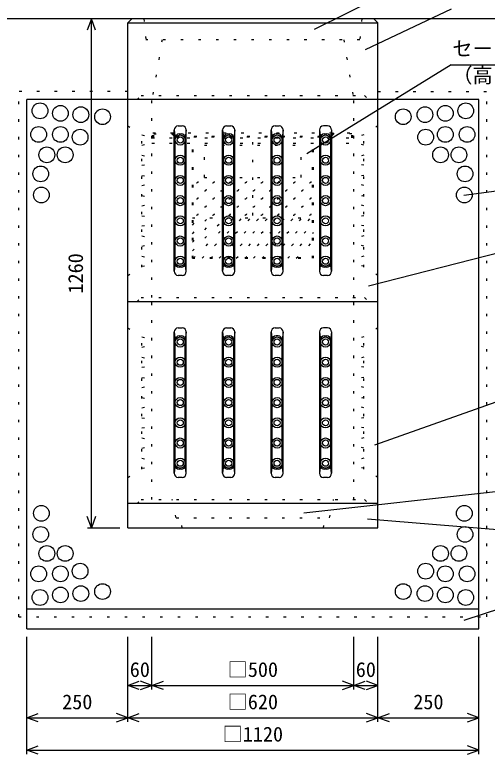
# Model space of a CAD drawing. Units: millimetres, scale not verified. Extents: x 12 to 21012, y 0 to 14850.
# Drawn here: x 14552 to 15723, y 10250 to 12081 of the extents above; entities that cross this region are included whole.
import ezdxf
from ezdxf.enums import TextEntityAlignment as Align

# ---------------------------------------------------------------- set-up
doc = ezdxf.new("R2010")
doc.units = ezdxf.units.MM
doc.header["$LTSCALE"] = 25
doc.linetypes.add('DOTTED', pattern=[1.75, 0.25, -1.5])
for name, color, linetype, lineweight in [('DIM', 7, 'Continuous', 25), ('HATCH', 6, 'Continuous', 25), ('OUTLINE', 3, 'Continuous', 25), ('OUTLINE2', 4, 'DOTTED', 25), ('TXT', 7, 'Continuous', 25)]:
    doc.layers.add(name, color=color, linetype=linetype, lineweight=lineweight)
doc.styles.add('ＭＳ ゴシック', font='')
doc.styles.get('ＭＳ ゴシック').set_extended_font_data('MS Gothic')

msp = doc.modelspace()

# ---------------------------------------------------------------- linework, layer by layer
at = {"layer": 'DIM'}
for p, q in [((15881.84, 12070.69), (14301.84, 12070.69)), ((14741.84, 12070.69), (14731.58, 12042.5)), ((14741.84, 10810.69), (14741.84, 12070.69)), ((14752.1, 12042.5), (14741.84, 12070.69)), ((14741.84, 10810.69), (14731.58, 10838.88)), ((14752.1, 10838.88), (14741.84, 10810.69)), ((14731.84, 10810.69), (14811.84, 10810.69)), ((14581.84, 10250.69), (14581.84, 10540.69)), ((14831.84, 10330.69), (14831.84, 10540.69)), ((14891.84, 10410.69), (14891.84, 10540.69)), ((15391.84, 10410.69), (15391.84, 10540.69)), ((15451.84, 10330.69), (15451.84, 10540.69)), ((15701.84, 10250.69), (15701.84, 10540.69)), ((14831.84, 10420.69), (14860.03, 10430.95)), ((14831.84, 10420.69), (14891.84, 10420.69)), ((14860.03, 10410.43), (14831.84, 10420.69)), ((14891.84, 10420.69), (14863.65, 10430.95)), ((14863.65, 10410.43), (14891.84, 10420.69)), ((14891.84, 10420.69), (14920.03, 10430.95)), ((14891.84, 10420.69), (15391.84, 10420.69)), ((14920.03, 10410.43), (14891.84, 10420.69)), ((15391.84, 10420.69), (15363.65, 10430.95)), ((15363.65, 10410.43), (15391.84, 10420.69)), ((15391.84, 10420.69), (15420.03, 10430.95)), ((15391.84, 10420.69), (15451.84, 10420.69)), ((15420.03, 10410.43), (15391.84, 10420.69)), ((15451.84, 10420.69), (15423.65, 10430.95)), ((15423.65, 10410.43), (15451.84, 10420.69)), ((14581.84, 10340.69), (14610.03, 10350.95)), ((14831.84, 10340.69), (14803.65, 10350.95)), ((14831.84, 10340.69), (14860.03, 10350.95)), ((15451.84, 10340.69), (15423.65, 10350.95)), ((15451.84, 10340.69), (15480.03, 10350.95)), ((15701.84, 10340.69), (15673.65, 10350.95)), ((14581.84, 10340.69), (14831.84, 10340.69)), ((14610.03, 10330.43), (14581.84, 10340.69)), ((14803.65, 10330.43), (14831.84, 10340.69)), ((14831.84, 10340.69), (15451.84, 10340.69)), ((14860.03, 10330.43), (14831.84, 10340.69)), ((15423.65, 10330.43), (15451.84, 10340.69)), ((15451.84, 10340.69), (15701.84, 10340.69)), ((15480.03, 10330.43), (15451.84, 10340.69)), ((15673.65, 10330.43), (15701.84, 10340.69)), ((14581.84, 10260.69), (14610.03, 10270.95)), ((15701.84, 10260.69), (15673.65, 10270.95)), ((14581.84, 10260.69), (15701.84, 10260.69)), ((14610.03, 10250.43), (14581.84, 10260.69)), ((15673.65, 10250.43), (15701.84, 10260.69))]:
    msp.add_line(p, q, dxfattribs=at)
at = {"layer": 'HATCH'}
for centre in [(14614.4, 11842.98), (15669.28, 11842.98), (14664.94, 11836.74), (14715.46, 11833.37), (14769.34, 11828.32), (15514.33, 11828.32), (15568.21, 11833.37), (15618.73, 11836.74), (14611.06, 11784.54), (14664.94, 11784.54), (14713.78, 11777.81), (15569.9, 11777.81), (15618.73, 11784.54), (15672.61, 11784.54), (14631.27, 11734.03), (14676.73, 11734.03), (15606.94, 11734.03), (15652.41, 11734.03), (14616.11, 11686.88), (15667.56, 11686.88), (14617.8, 11634.68), (15665.88, 11634.68), (14617.8, 10846.7), (15665.88, 10846.7), (14616.11, 10794.5), (15667.56, 10794.5), (14631.27, 10747.36), (14676.73, 10747.36), (15606.94, 10747.36), (15652.41, 10747.36), (14611.06, 10696.84), (14664.94, 10696.84), (14713.78, 10703.58), (15569.9, 10703.58), (15618.73, 10696.84), (15672.61, 10696.84), (14769.34, 10653.06), (15514.33, 10653.06), (14614.4, 10638.4), (14664.94, 10644.64), (14715.46, 10648.01), (15568.21, 10648.01), (15618.73, 10644.64), (15669.28, 10638.4)]:
    msp.add_circle(centre, 19.49, dxfattribs=at)
at = {"layer": 'OUTLINE'}
for p, q in [((14831.84, 12060.69), (14841.84, 12070.69)), ((15441.84, 12070.69), (14841.84, 12070.69)), ((15441.84, 12070.69), (15451.84, 12060.69)), ((14831.84, 10810.69), (14831.84, 12060.69)), ((14831.84, 12060.69), (15451.84, 12060.69)), ((15451.84, 10810.69), (15451.84, 12060.69)), ((15701.84, 11870.69), (14581.84, 11870.69)), ((14581.84, 10560.69), (14581.84, 11870.69)), ((15701.84, 10560.69), (15701.84, 11870.69)), ((14956.84, 11805.69), (14966.84, 11805.69)), ((15076.84, 11805.69), (15086.84, 11805.69)), ((15196.84, 11805.69), (15206.84, 11805.69)), ((15326.84, 11805.69), (15316.84, 11805.69)), ((14946.84, 11445.69), (14946.84, 11795.69)), ((14946.84, 11795.69), (14949.34, 11775.69)), ((14976.84, 11795.69), (14974.34, 11775.69)), ((14976.84, 11445.69), (14976.84, 11795.69)), ((15066.84, 11445.69), (15066.84, 11795.69)), ((15066.84, 11795.69), (15069.34, 11775.69)), ((15096.84, 11795.69), (15094.34, 11775.69)), ((15096.84, 11445.69), (15096.84, 11795.69)), ((15186.84, 11445.69), (15186.84, 11795.69)), ((15186.84, 11795.69), (15189.34, 11775.69)), ((15216.84, 11795.69), (15214.34, 11775.69)), ((15216.84, 11445.69), (15216.84, 11795.69)), ((15306.84, 11795.69), (15306.84, 11445.69)), ((15306.84, 11795.69), (15309.34, 11775.69)), ((15336.84, 11795.69), (15334.34, 11775.69)), ((15336.84, 11795.69), (15336.84, 11445.69)), ((14949.34, 11465.69), (14949.34, 11775.69)), ((14959.34, 11785.69), (14964.34, 11785.69)), ((14974.34, 11465.69), (14974.34, 11775.69)), ((15069.34, 11465.69), (15069.34, 11775.69)), ((15079.34, 11785.69), (15084.34, 11785.69)), ((15094.34, 11465.69), (15094.34, 11775.69)), ((15189.34, 11465.69), (15189.34, 11775.69)), ((15204.34, 11785.69), (15199.34, 11785.69)), ((15214.34, 11465.69), (15214.34, 11775.69)), ((15309.34, 11775.69), (15309.34, 11465.69)), ((15319.34, 11785.69), (15324.34, 11785.69)), ((15334.34, 11775.69), (15334.34, 11465.69)), ((14949.34, 11465.69), (14946.84, 11445.69)), ((14976.84, 11445.69), (14974.34, 11465.69)), ((15069.34, 11465.69), (15066.84, 11445.69)), ((15096.84, 11445.69), (15094.34, 11465.69)), ((15189.34, 11465.69), (15186.84, 11445.69)), ((15216.84, 11445.69), (15214.34, 11465.69)), ((15309.34, 11465.69), (15306.84, 11445.69)), ((15336.84, 11445.69), (15334.34, 11465.69)), ((14964.34, 11455.69), (14959.34, 11455.69)), ((15084.34, 11455.69), (15079.34, 11455.69)), ((15204.34, 11455.69), (15199.34, 11455.69)), ((15324.34, 11455.69), (15319.34, 11455.69)), ((14966.84, 11435.69), (14956.84, 11435.69)), ((15086.84, 11435.69), (15076.84, 11435.69)), ((15206.84, 11435.69), (15196.84, 11435.69)), ((15326.84, 11435.69), (15316.84, 11435.69)), ((14831.84, 11370.69), (15451.84, 11370.69)), ((14946.84, 10945.69), (14946.84, 11295.69)), ((14946.84, 11295.69), (14949.34, 11275.69)), ((14956.84, 11305.69), (14966.84, 11305.69)), ((14976.84, 11295.69), (14974.34, 11275.69)), ((14976.84, 10945.69), (14976.84, 11295.69)), ((15066.84, 10945.69), (15066.84, 11295.69)), ((15066.84, 11295.69), (15069.34, 11275.69)), ((15076.84, 11305.69), (15086.84, 11305.69)), ((15096.84, 11295.69), (15094.34, 11275.69)), ((15096.84, 10945.69), (15096.84, 11295.69)), ((15186.84, 10945.69), (15186.84, 11295.69)), ((15186.84, 11295.69), (15189.34, 11275.69)), ((15196.84, 11305.69), (15206.84, 11305.69)), ((15216.84, 11295.69), (15214.34, 11275.69)), ((15216.84, 10945.69), (15216.84, 11295.69)), ((15306.84, 11295.69), (15306.84, 10945.69)), ((15306.84, 11295.69), (15309.34, 11275.69)), ((15326.84, 11305.69), (15316.84, 11305.69)), ((15336.84, 11295.69), (15334.34, 11275.69)), ((15336.84, 11295.69), (15336.84, 10945.69)), ((14949.34, 10965.69), (14949.34, 11275.69)), ((14959.34, 11285.69), (14964.34, 11285.69)), ((14974.34, 10965.69), (14974.34, 11275.69)), ((15069.34, 10965.69), (15069.34, 11275.69)), ((15079.34, 11285.69), (15084.34, 11285.69)), ((15094.34, 10965.69), (15094.34, 11275.69)), ((15189.34, 10965.69), (15189.34, 11275.69)), ((15204.34, 11285.69), (15199.34, 11285.69)), ((15214.34, 10965.69), (15214.34, 11275.69)), ((15309.34, 11275.69), (15309.34, 10965.69)), ((15319.34, 11285.69), (15324.34, 11285.69)), ((15334.34, 11275.69), (15334.34, 10965.69)), ((14949.34, 10965.69), (14946.84, 10945.69)), ((14976.84, 10945.69), (14974.34, 10965.69)), ((15069.34, 10965.69), (15066.84, 10945.69)), ((15096.84, 10945.69), (15094.34, 10965.69)), ((15189.34, 10965.69), (15186.84, 10945.69)), ((15216.84, 10945.69), (15214.34, 10965.69)), ((15309.34, 10965.69), (15306.84, 10945.69)), ((15336.84, 10945.69), (15334.34, 10965.69)), ((14964.34, 10955.69), (14959.34, 10955.69)), ((15084.34, 10955.69), (15079.34, 10955.69)), ((15204.34, 10955.69), (15199.34, 10955.69)), ((15324.34, 10955.69), (15319.34, 10955.69)), ((14966.84, 10935.69), (14956.84, 10935.69)), ((15086.84, 10935.69), (15076.84, 10935.69)), ((15206.84, 10935.69), (15196.84, 10935.69)), ((15326.84, 10935.69), (15316.84, 10935.69)), ((15451.84, 10870.69), (14831.84, 10870.69)), ((14831.84, 10810.69), (15451.84, 10810.69)), ((14581.84, 10610.69), (15701.84, 10610.69)), ((14581.84, 10560.69), (15701.84, 10560.69))]:
    msp.add_line(p, q, dxfattribs=at)
for centre, radius in [((14961.84, 11770.69), 12.5), ((14961.84, 11770.69), 7.5), ((15081.84, 11770.69), 12.5), ((15081.84, 11770.69), 7.5), ((15201.84, 11770.69), 12.5), ((15201.84, 11770.69), 7.5), ((15321.84, 11770.69), 12.5), ((15321.84, 11770.69), 7.5), ((14961.84, 11720.69), 12.5), ((15081.84, 11720.69), 12.5), ((15201.84, 11720.69), 12.5), ((15321.84, 11720.69), 12.5), ((14961.84, 11720.69), 7.5), ((15081.84, 11720.69), 7.5), ((15201.84, 11720.69), 7.5), ((15321.84, 11720.69), 7.5), ((14961.84, 11670.69), 12.5), ((14961.84, 11670.69), 7.5), ((15081.84, 11670.69), 12.5), ((15081.84, 11670.69), 7.5), ((15201.84, 11670.69), 12.5), ((15201.84, 11670.69), 7.5), ((15321.84, 11670.69), 12.5), ((15321.84, 11670.69), 7.5), ((14961.84, 11620.69), 12.5), ((14961.84, 11620.69), 7.5), ((15081.84, 11620.69), 12.5), ((15081.84, 11620.69), 7.5), ((15201.84, 11620.69), 12.5), ((15201.84, 11620.69), 7.5), ((15321.84, 11620.69), 12.5), ((15321.84, 11620.69), 7.5), ((14961.84, 11570.69), 12.5), ((14961.84, 11570.69), 7.5), ((15081.84, 11570.69), 12.5), ((15081.84, 11570.69), 7.5), ((15201.84, 11570.69), 12.5), ((15201.84, 11570.69), 7.5), ((15321.84, 11570.69), 12.5), ((15321.84, 11570.69), 7.5), ((14961.84, 11520.69), 12.5), ((15081.84, 11520.69), 12.5), ((15201.84, 11520.69), 12.5), ((15321.84, 11520.69), 12.5), ((14961.84, 11520.69), 7.5), ((15081.84, 11520.69), 7.5), ((15201.84, 11520.69), 7.5), ((15321.84, 11520.69), 7.5), ((14961.84, 11470.69), 12.5), ((14961.84, 11470.69), 7.5), ((15081.84, 11470.69), 12.5), ((15081.84, 11470.69), 7.5), ((15201.84, 11470.69), 12.5), ((15201.84, 11470.69), 7.5), ((15321.84, 11470.69), 12.5), ((15321.84, 11470.69), 7.5), ((14961.84, 11270.69), 12.5), ((14961.84, 11270.69), 7.5), ((15081.84, 11270.69), 12.5), ((15081.84, 11270.69), 7.5), ((15201.84, 11270.69), 12.5), ((15201.84, 11270.69), 7.5), ((15321.84, 11270.69), 12.5), ((15321.84, 11270.69), 7.5), ((14961.84, 11220.69), 12.5), ((14961.84, 11220.69), 7.5), ((15081.84, 11220.69), 12.5), ((15081.84, 11220.69), 7.5), ((15201.84, 11220.69), 12.5), ((15201.84, 11220.69), 7.5), ((15321.84, 11220.69), 12.5), ((15321.84, 11220.69), 7.5), ((14961.84, 11170.69), 12.5), ((15081.84, 11170.69), 12.5), ((15201.84, 11170.69), 12.5), ((15321.84, 11170.69), 12.5), ((14961.84, 11170.69), 7.5), ((15081.84, 11170.69), 7.5), ((15201.84, 11170.69), 7.5), ((15321.84, 11170.69), 7.5), ((14961.84, 11120.69), 12.5), ((14961.84, 11120.69), 7.5), ((15081.84, 11120.69), 12.5), ((15081.84, 11120.69), 7.5), ((15201.84, 11120.69), 12.5), ((15201.84, 11120.69), 7.5), ((15321.84, 11120.69), 12.5), ((15321.84, 11120.69), 7.5), ((14961.84, 11070.69), 12.5), ((14961.84, 11070.69), 7.5), ((15081.84, 11070.69), 12.5), ((15081.84, 11070.69), 7.5), ((15201.84, 11070.69), 12.5), ((15201.84, 11070.69), 7.5), ((15321.84, 11070.69), 12.5), ((15321.84, 11070.69), 7.5), ((14961.84, 11020.69), 12.5), ((14961.84, 11020.69), 7.5), ((15081.84, 11020.69), 12.5), ((15081.84, 11020.69), 7.5), ((15201.84, 11020.69), 12.5), ((15201.84, 11020.69), 7.5), ((15321.84, 11020.69), 12.5), ((15321.84, 11020.69), 7.5), ((14961.84, 10970.69), 12.5), ((15081.84, 10970.69), 12.5), ((15201.84, 10970.69), 12.5), ((15321.84, 10970.69), 12.5), ((14961.84, 10970.69), 7.5), ((15081.84, 10970.69), 7.5), ((15201.84, 10970.69), 7.5), ((15321.84, 10970.69), 7.5)]:
    msp.add_circle(centre, radius, dxfattribs=at)
for centre, start, end in [((14956.84, 11795.69), 90, 180), ((14966.84, 11795.69), 0, 90), ((15076.84, 11795.69), 90, 180), ((15086.84, 11795.69), 0, 90), ((15196.84, 11795.69), 90, 180), ((15206.84, 11795.69), 0, 90), ((15316.84, 11795.69), 90, 180), ((15326.84, 11795.69), 0, 90), ((14959.34, 11775.69), 90, 180), ((14964.34, 11775.69), 0, 90), ((15079.34, 11775.69), 90, 180), ((15084.34, 11775.69), 0, 90), ((15199.34, 11775.69), 90, 180), ((15204.34, 11775.69), 0, 90), ((15319.34, 11775.69), 90, 180), ((15324.34, 11775.69), 0, 90), ((14959.34, 11465.69), 180, 270), ((14964.34, 11465.69), 270, 0), ((15079.34, 11465.69), 180, 270), ((15084.34, 11465.69), 270, 0), ((15199.34, 11465.69), 180, 270), ((15204.34, 11465.69), 270, 0), ((15319.34, 11465.69), 180, 270), ((15324.34, 11465.69), 270, 0), ((14956.84, 11445.69), 180, 270), ((14966.84, 11445.69), 270, 0), ((15076.84, 11445.69), 180, 270), ((15086.84, 11445.69), 270, 0), ((15196.84, 11445.69), 180, 270), ((15206.84, 11445.69), 270, 0), ((15316.84, 11445.69), 180, 270), ((15326.84, 11445.69), 270, 0), ((14956.84, 11295.69), 90, 180), ((14966.84, 11295.69), 0, 90), ((15076.84, 11295.69), 90, 180), ((15086.84, 11295.69), 0, 90), ((15196.84, 11295.69), 90, 180), ((15206.84, 11295.69), 0, 90), ((15316.84, 11295.69), 90, 180), ((15326.84, 11295.69), 0, 90), ((14959.34, 11275.69), 90, 180), ((14964.34, 11275.69), 0, 90), ((15079.34, 11275.69), 90, 180), ((15084.34, 11275.69), 0, 90), ((15199.34, 11275.69), 90, 180), ((15204.34, 11275.69), 0, 90), ((15319.34, 11275.69), 90, 180), ((15324.34, 11275.69), 0, 90), ((14959.34, 10965.69), 180, 270), ((14964.34, 10965.69), 270, 0), ((15079.34, 10965.69), 180, 270), ((15084.34, 10965.69), 270, 0), ((15199.34, 10965.69), 180, 270), ((15204.34, 10965.69), 270, 0), ((15319.34, 10965.69), 180, 270), ((15324.34, 10965.69), 270, 0), ((14956.84, 10945.69), 180, 270), ((14966.84, 10945.69), 270, 0), ((15076.84, 10945.69), 180, 270), ((15086.84, 10945.69), 270, 0), ((15196.84, 10945.69), 180, 270), ((15206.84, 10945.69), 270, 0), ((15316.84, 10945.69), 180, 270), ((15326.84, 10945.69), 270, 0)]:
    msp.add_arc(centre, 10, start, end, dxfattribs=at)
at = {"layer": 'OUTLINE2'}
for p, q in [((14871.84, 12070.69), (14876.84, 12018.69)), ((15411.84, 12070.69), (15406.84, 12018.69)), ((15406.84, 12018.69), (14876.84, 12018.69)), ((14916.84, 12018.69), (14891.84, 11870.69)), ((15366.84, 12018.69), (15391.84, 11870.69)), ((14831.84, 11890.69), (14561.84, 11890.69)), ((14561.84, 10590.69), (14561.84, 11890.69)), ((14854.84, 11870.69), (14864.84, 11880.69)), ((14864.84, 11880.69), (15418.84, 11880.69)), ((15418.84, 11880.69), (15428.84, 11870.69)), ((15451.84, 11890.69), (15721.84, 11890.69)), ((15721.84, 10590.69), (15721.84, 11890.69)), ((14891.84, 11380.69), (14891.84, 11870.69)), ((15391.84, 11380.69), (15391.84, 11870.69)), ((14831.84, 11805.69), (14866.84, 11785.69)), ((15451.84, 11805.69), (15416.84, 11785.69)), ((14894.34, 11788.19), (15389.34, 11788.19)), ((14894.34, 11776.19), (14894.34, 11788.19)), ((14941.84, 11788.19), (14951.84, 11778.19)), ((14944.66, 11788.19), (14943.25, 11786.78)), ((14944.66, 11788.19), (14952.66, 11780.19)), ((15141.84, 11584.26), (15141.84, 11789.71)), ((15339.01, 11788.19), (15331.01, 11780.19)), ((15341.84, 11788.19), (15331.84, 11778.19)), ((15339.01, 11788.19), (15340.42, 11786.78)), ((15389.34, 11776.19), (15389.34, 11788.19)), ((14866.84, 11455.69), (14866.84, 11785.69)), ((14866.84, 11783.19), (14891.84, 11778.19)), ((14891.84, 11776.19), (15391.84, 11776.19)), ((14896.34, 11786.19), (14941.01, 11786.19)), ((14896.34, 11776.19), (14896.34, 11786.19)), ((14941.01, 11786.19), (14950.42, 11776.78)), ((14951.84, 11778.19), (15331.84, 11778.19)), ((14952.66, 11780.19), (15331.01, 11780.19)), ((14991.84, 11478.19), (14991.84, 11778.19)), ((14993.84, 11478.19), (14993.84, 11778.19)), ((15289.84, 11478.19), (15289.84, 11778.19)), ((15291.84, 11478.19), (15291.84, 11778.19)), ((15331.84, 11778.19), (15333.25, 11776.78)), ((15342.66, 11786.19), (15333.25, 11776.78)), ((15387.34, 11786.19), (15342.66, 11786.19)), ((15387.34, 11776.19), (15387.34, 11786.19)), ((15416.84, 11783.19), (15391.84, 11778.19)), ((15416.84, 11455.69), (15416.84, 11785.69)), ((14866.84, 11758.19), (14891.84, 11763.19)), ((14891.84, 11763.19), (15391.84, 11763.19)), ((15021.84, 11758.19), (15261.84, 11758.19)), ((15021.84, 11678.19), (15021.84, 11758.19)), ((15261.84, 11678.19), (15261.84, 11758.19)), ((15416.84, 11758.19), (15391.84, 11763.19)), ((14866.84, 11733.19), (14891.84, 11728.19)), ((15416.84, 11733.19), (15391.84, 11728.19)), ((14866.84, 11708.19), (14891.84, 11713.19)), ((15416.84, 11708.19), (15391.84, 11713.19)), ((14866.84, 11683.19), (14891.84, 11678.19)), ((15021.84, 11678.19), (15261.84, 11678.19)), ((15416.84, 11683.19), (15391.84, 11678.19)), ((14866.84, 11658.19), (14891.84, 11663.19)), ((15416.84, 11658.19), (15391.84, 11663.19)), ((14866.84, 11633.19), (14891.84, 11628.19)), ((15416.84, 11633.19), (15391.84, 11628.19)), ((14866.84, 11608.19), (14891.84, 11613.19)), ((15416.84, 11608.19), (15391.84, 11613.19)), ((14866.84, 11583.19), (14891.84, 11578.19)), ((14991.84, 11560.11), (15009.91, 11578.19)), ((14991.84, 11538.9), (15031.13, 11578.19)), ((14991.84, 11517.69), (15052.34, 11578.19)), ((14991.84, 11496.48), (15073.55, 11578.19)), ((14991.84, 11578.19), (15291.84, 11578.19)), ((14994.77, 11478.19), (15094.77, 11578.19)), ((15015.98, 11478.19), (15115.98, 11578.19)), ((15037.19, 11478.19), (15137.19, 11578.19)), ((15058.41, 11478.19), (15158.41, 11578.19)), ((15079.62, 11478.19), (15179.62, 11578.19)), ((15100.83, 11478.19), (15200.83, 11578.19)), ((15122.04, 11478.19), (15222.04, 11578.19)), ((15143.26, 11478.19), (15243.26, 11578.19)), ((15164.47, 11478.19), (15264.47, 11578.19)), ((15185.68, 11478.19), (15285.68, 11578.19)), ((15416.84, 11583.19), (15391.84, 11578.19)), ((14866.84, 11558.19), (14891.84, 11563.19)), ((15206.9, 11478.19), (15291.84, 11563.13)), ((15416.84, 11558.19), (15391.84, 11563.19)), ((14866.84, 11533.19), (14891.84, 11528.19)), ((15228.11, 11478.19), (15291.84, 11541.92)), ((15416.84, 11533.19), (15391.84, 11528.19)), ((14866.84, 11508.19), (14891.84, 11513.19)), ((15249.32, 11478.19), (15291.84, 11520.7)), ((15416.84, 11508.19), (15391.84, 11513.19)), ((14866.84, 11483.19), (14891.84, 11478.19)), ((14991.84, 11480.19), (15291.84, 11480.19)), ((14991.84, 11478.19), (15291.84, 11478.19)), ((15416.84, 11483.19), (15391.84, 11478.19)), ((14866.84, 11458.19), (14891.84, 11463.19)), ((15416.84, 11458.19), (15391.84, 11463.19)), ((14831.84, 11435.69), (14866.84, 11455.69)), ((15451.84, 11435.69), (15416.84, 11455.69)), ((14854.84, 11370.69), (14864.84, 11380.69)), ((14864.84, 11380.69), (15418.84, 11380.69)), ((14891.84, 10880.69), (14891.84, 11370.69)), ((15391.84, 10880.69), (15391.84, 11370.69)), ((15418.84, 11380.69), (15428.84, 11370.69)), ((14831.84, 11305.69), (14866.84, 11285.69)), ((15451.84, 11305.69), (15416.84, 11285.69)), ((14866.84, 10955.69), (14866.84, 11285.69)), ((14866.84, 11283.19), (14891.84, 11278.19)), ((15416.84, 11283.19), (15391.84, 11278.19)), ((15416.84, 10955.69), (15416.84, 11285.69)), ((14866.84, 11258.19), (14891.84, 11263.19)), ((15416.84, 11258.19), (15391.84, 11263.19)), ((14866.84, 11233.19), (14891.84, 11228.19)), ((15416.84, 11233.19), (15391.84, 11228.19)), ((14866.84, 11208.19), (14891.84, 11213.19)), ((15416.84, 11208.19), (15391.84, 11213.19)), ((14866.84, 11183.19), (14891.84, 11178.19)), ((15416.84, 11183.19), (15391.84, 11178.19)), ((14866.84, 11158.19), (14891.84, 11163.19)), ((15416.84, 11158.19), (15391.84, 11163.19)), ((14866.84, 11133.19), (14891.84, 11128.19)), ((15416.84, 11133.19), (15391.84, 11128.19)), ((14866.84, 11108.19), (14891.84, 11113.19)), ((15416.84, 11108.19), (15391.84, 11113.19)), ((14866.84, 11083.19), (14891.84, 11078.19)), ((15416.84, 11083.19), (15391.84, 11078.19)), ((14866.84, 11058.19), (14891.84, 11063.19)), ((15416.84, 11058.19), (15391.84, 11063.19)), ((14866.84, 11033.19), (14891.84, 11028.19)), ((15416.84, 11033.19), (15391.84, 11028.19)), ((14866.84, 11008.19), (14891.84, 11013.19)), ((15416.84, 11008.19), (15391.84, 11013.19)), ((14866.84, 10983.19), (14891.84, 10978.19)), ((15416.84, 10983.19), (15391.84, 10978.19)), ((14831.84, 10935.69), (14866.84, 10955.69)), ((14866.84, 10958.19), (14891.84, 10963.19)), ((15416.84, 10958.19), (15391.84, 10963.19)), ((15451.84, 10935.69), (15416.84, 10955.69)), ((14854.84, 10870.69), (14864.84, 10880.69)), ((14864.84, 10880.69), (15418.84, 10880.69)), ((14951.84, 10835.69), (14941.84, 10880.69)), ((15331.84, 10835.69), (15341.84, 10880.69)), ((15418.84, 10880.69), (15428.84, 10870.69)), ((14951.84, 10835.69), (15331.84, 10835.69)), ((14966.84, 10810.69), (14961.84, 10835.69)), ((15316.84, 10810.69), (15321.84, 10835.69)), ((14561.84, 10590.69), (15721.84, 10590.69))]:
    msp.add_line(p, q, dxfattribs=at)
for centre in [(15001.84, 11668.19), (15041.84, 11668.19), (15081.84, 11668.19), (15121.84, 11668.19), (15161.84, 11668.19), (15201.84, 11668.19), (15241.84, 11668.19), (15281.84, 11668.19), (15021.84, 11648.19), (15061.84, 11648.19), (15101.84, 11648.19), (15141.84, 11648.19), (15181.84, 11648.19), (15221.84, 11648.19), (15261.84, 11648.19), (15001.84, 11628.19), (15041.84, 11628.19), (15081.84, 11628.19), (15121.84, 11628.19), (15161.84, 11628.19), (15201.84, 11628.19), (15241.84, 11628.19), (15281.84, 11628.19), (15021.84, 11608.19), (15061.84, 11608.19), (15101.84, 11608.19), (15141.84, 11608.19), (15181.84, 11608.19), (15221.84, 11608.19), (15261.84, 11608.19), (15001.84, 11588.19), (15041.84, 11588.19), (15081.84, 11588.19), (15121.84, 11588.19), (15161.84, 11588.19), (15201.84, 11588.19), (15241.84, 11588.19), (15281.84, 11588.19)]:
    msp.add_circle(centre, 4, dxfattribs=at)
at = {"layer": 'TXT'}
for p, q in [((15633.37, 12212.47), (15293.6, 12044.54)), ((15633.37, 12094.25), (15419.89, 11994.03)), ((15633.37, 11957.04), (15275.58, 11736.5)), ((15633.37, 11957.04), (16302.5, 11957.04)), ((15757.75, 11645.85), (15664.49, 11632.99)), ((15757.75, 11493.09), (15428.43, 11409.36)), ((15757.75, 11126.86), (15443.22, 11015.14)), ((15757.75, 10901.2), (15268.18, 10846.76)), ((15757.75, 10804.96), (15425.97, 10831.96)), ((15757.75, 10612.17), (15664.44, 10581.72))]:
    msp.add_line(p, q, dxfattribs=at)

# ---------------------------------------------------------------- texts
at = {"layer": 'DIM', "style": 'ＭＳ ゴシック'}
msp.add_text('1260', height=36.66, rotation=90, dxfattribs=at).set_placement((14731.84, 11390.69), align=Align.BOTTOM_LEFT)
for s, p in [('60', (14836.84, 10430.69)), ('□500', (15079.34, 10430.69)), ('60', (15396.84, 10430.69)), ('250', (14669.34, 10350.69)), ('□620', (15079.34, 10350.69)), ('250', (15539.34, 10350.69)), ('□1120', (15066.84, 10270.69))]:
    msp.add_text(s, height=36.66, dxfattribs=at).set_placement(p, align=Align.BOTTOM_LEFT)
at = {"layer": 'TXT', "style": 'ＭＳ ゴシック'}
for s, p in [('セーフティフィルター', (15636.03, 11967.88)), ('（高さ調整式）', (15636.03, 11901.46))]:
    msp.add_text(s, height=36.66, dxfattribs=at).set_placement(p, align=Align.BOTTOM_LEFT)

doc.saveas('drawing.dxf')
